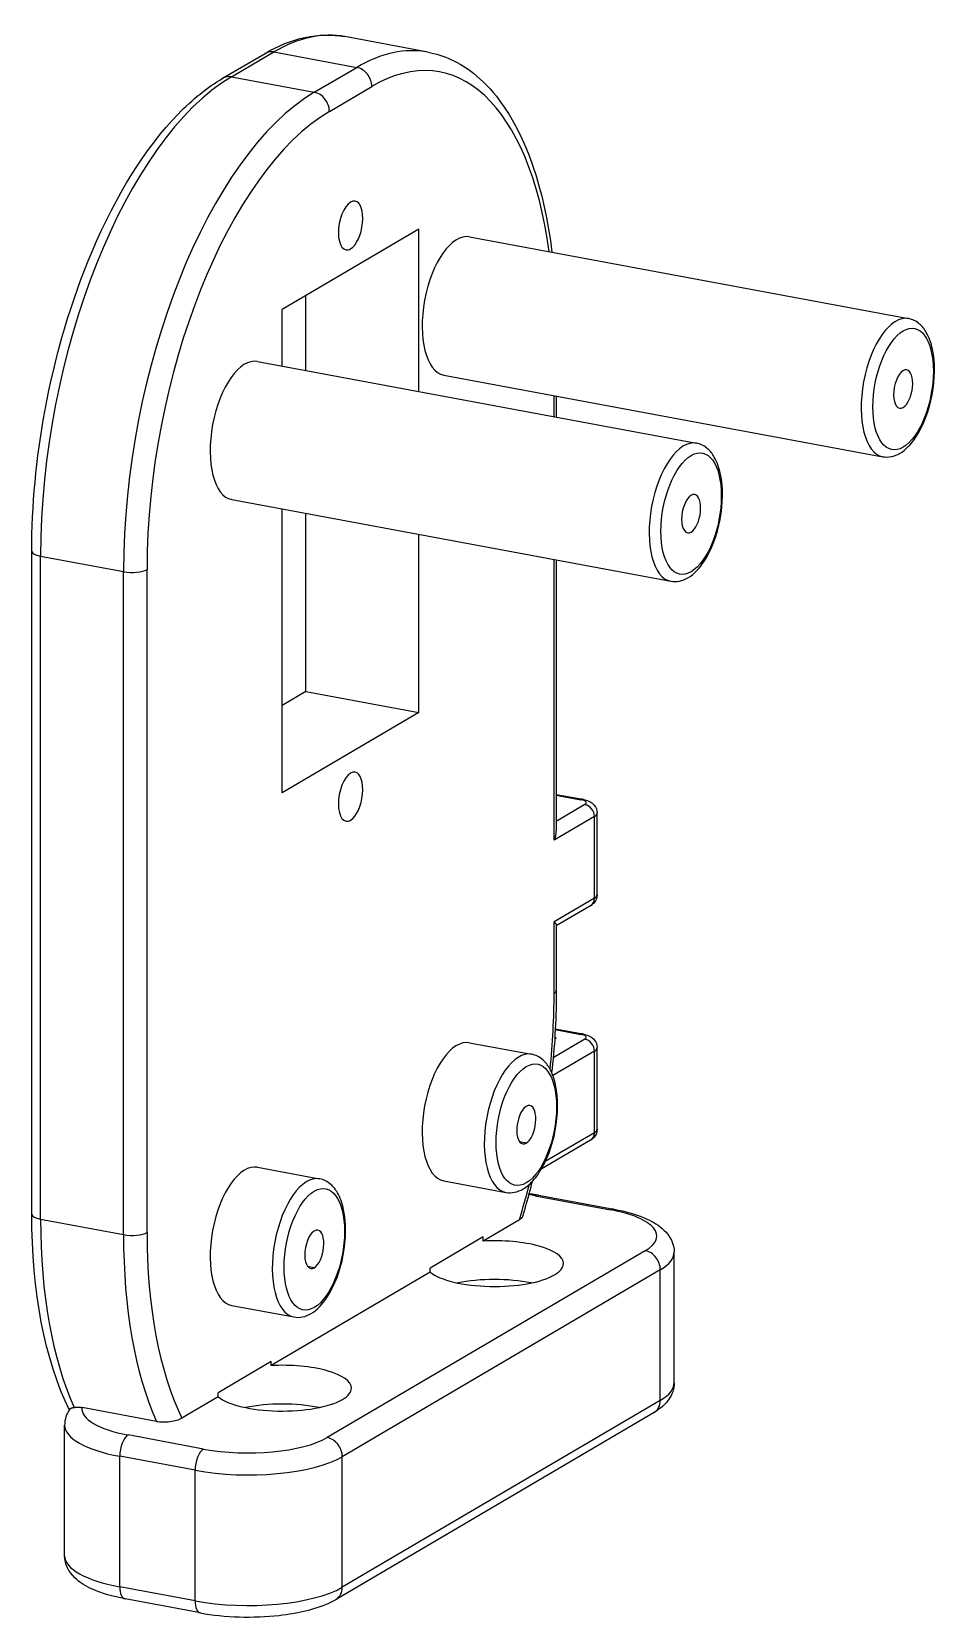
# Model space of a CAD drawing. Header units: millimetres. Extents: x -23.4 to 18.4, y -37.8 to 35.6.
import ezdxf

# ---------------------------------------------------------------- set-up
doc = ezdxf.new("R2010")
doc.units = ezdxf.units.MM
doc.layers.add('visible', color=7, linetype='Continuous')

msp = doc.modelspace()

# ---------------------------------------------------------------- linework, layer by layer
at = {"layer": 'visible'}
for p, q in [((-5.118, 34.644), (-8.953, 35.357)), ((-14.612, 33.43), (-12.65, 34.583)), ((-14.206, 33.496), (-12.245, 34.648)), ((-12.245, 34.648), (-8.41, 33.935)), ((-10.372, 32.782), (-8.41, 33.935)), ((-14.206, 33.496), (-10.372, 32.782)), ((-9.674, 31.897), (-7.713, 33.05)), ((-5.531, 26.453), (-11.856, 22.735)), ((-5.531, 18.939), (-5.531, 26.453)), ((-3.196, 26.094), (17.111, 22.316)), ((-10.76, 19.912), (-10.76, 23.379)), ((-11.856, 20.116), (-11.856, 22.735)), ((-13.003, 20.329), (7.304, 16.551)), ((-4.385, 19.703), (15.922, 15.925)), ((0.721, 17.776), (0.721, 18.754)), ((0.823, 18.734), (0.823, 17.757)), ((-14.192, 13.939), (6.115, 10.161)), ((-11.856, 0.368), (-11.856, 13.505)), ((-10.76, 5.059), (-10.76, 13.301)), ((-5.531, 4.086), (-5.531, 12.328)), ((-23.44, -19.12), (-23.44, 11.551)), ((-23.032, -19.351), (-23.032, 11.32)), ((-23.032, 11.32), (-19.198, 10.607)), ((0.721, -1.818), (0.721, 11.165)), ((0.823, 11.146), (0.823, -1.402)), ((-19.198, -20.065), (-19.198, 10.607)), ((-18.108, -19.964), (-18.108, 10.708)), ((-10.76, 5.059), (-11.856, 4.415)), ((-10.76, 5.059), (-5.531, 4.086)), ((-5.531, 4.086), (-11.856, 0.368)), ((0.823, 0.303), (2.049, 0.075)), ((0.823, 0.266), (1.957, 0.055)), ((2.584, -0.723), (0.721, -1.818)), ((2.148, -0.17), (0.823, -0.949)), ((2.584, -4.498), (2.584, -0.723)), ((2.712, -4.336), (2.712, -0.561)), ((2.584, -4.498), (0.721, -5.593)), ((2.401, -4.848), (0.823, -5.775)), ((0.721, -8.896), (0.721, -5.593)), ((0.823, -5.75), (0.823, -8.766)), ((0.748, -11.003), (0.813, -10.964)), ((0.813, -10.964), (0.751, -10.953)), ((0.774, -10.577), (1.957, -10.798)), ((0.776, -10.541), (2.049, -10.778)), ((-3.196, -11.184), (-0.32, -11.719)), ((2.584, -11.576), (0.665, -12.704)), ((2.148, -11.023), (0.678, -11.887)), ((2.584, -15.351), (2.584, -11.576)), ((2.712, -15.189), (2.712, -11.414)), ((2.584, -15.351), (0.314, -16.685)), ((-0.566, -15.828), (-0.871, -15.771)), ((2.401, -15.701), (0.128, -17.037)), ((-13.003, -16.948), (-10.127, -17.483)), ((-4.385, -17.574), (-1.509, -18.109)), ((-0.151, -18.266), (3.335, -18.914)), ((-0.005, -18.234), (3.482, -18.883)), ((-23.032, -19.351), (-19.198, -20.065)), ((-0.887, -19.373), (-2.566, -20.36)), ((-2.566, -20.171), (-5.015, -21.611)), ((-2.566, -20.36), (-2.566, -20.171)), ((4.936, -20.806), (-9.774, -29.452)), ((6.276, -26.92), (6.276, -20.88)), ((-5.015, -21.799), (-12.372, -26.124)), ((-10.372, -21.593), (-10.678, -21.536)), ((5.633, -21.691), (-9.076, -30.337)), ((-5.015, -21.799), (-5.015, -21.611)), ((5.633, -27.731), (5.633, -21.691)), ((-14.192, -23.338), (-11.315, -23.874)), ((-12.372, -25.935), (-14.822, -27.375)), ((-12.372, -26.124), (-12.372, -25.935)), ((-14.822, -27.564), (-16.501, -28.551)), ((-14.822, -27.564), (-14.822, -27.375)), ((5.633, -27.731), (-9.076, -36.377)), ((-17.677, -28.703), (-21.116, -28.063)), ((5.342, -28.29), (-9.368, -36.937)), ((-21.92, -34.918), (-21.92, -28.878)), ((-15.493, -29.982), (-18.98, -29.333)), ((-19.372, -36.359), (-19.372, -30.319)), ((-15.886, -30.967), (-19.372, -30.319)), ((-9.076, -36.377), (-9.076, -30.337)), ((-15.886, -37.007), (-15.886, -30.967)), ((-15.886, -37.007), (-19.372, -36.359)), ((-15.64, -37.563), (-19.126, -36.915))]:
    msp.add_line(p, q, dxfattribs=at)
for centre, major_axis, ratio, start_param, end_param in [((-12.245, 17.661), (3.292, 17.696), 0.462742, -6.283185, -5.900899), ((-7.713, 16.818), (-3.146, -16.91), 0.462742, 2.187357, 3.523879), ((-12.245, 33.893), (-0.405, 0.69), 0.822501, 5.662693, 6.283185), ((-8.41, 16.948), (3.292, 17.696), 0.462742, -6.283185, -5.900899), ((-8.41, 33.18), (0.405, -0.69), 0.822501, -5.332882, -3.762085), ((-14.206, 16.508), (3.292, 17.696), 0.462742, -5.900899, -4.330103), ((-14.206, 32.741), (-0.405, 0.69), 0.822501, 5.662693, 6.283185), ((-10.372, 15.795), (3.292, 17.696), 0.462742, -5.900899, -4.330103), ((-10.372, 32.027), (0.405, -0.69), 0.822501, -5.332882, -3.762085), ((-9.674, 15.665), (-3.146, -16.91), 0.462742, 3.523879, 5.094675), ((-8.694, 26.623), (-0.21, -1.131), 0.462742, 3.141593, 6.283185), ((-8.694, 26.623), (-0.21, -1.131), 0.462742, 0.382286, 3.141593), ((-3.79, 22.899), (-0.594, -3.195), 0.462742, 3.141593, 6.283185), ((-8.694, 26.623), (-0.21, -1.131), 0.462742, 0, 0.382286), ((16.516, 19.12), (-0.594, -3.195), 0.462742, 3.141593, 6.283185), ((16.865, 19.056), (-0.521, -2.802), 0.462742, 0.3822862414584516, 6.665471548638038), ((-13.597, 17.134), (-0.594, -3.195), 0.462742, 3.141593, 6.283185), ((16.865, 19.056), (-0.165, -0.885), 0.462742, 3.141593, 6.283185), ((16.865, 19.056), (-0.165, -0.885), 0.462742, 0.382286, 3.141593), ((16.865, 19.056), (-0.165, -0.885), 0.462742, 0, 0.382286), ((6.71, 13.356), (-0.594, -3.195), 0.462742, 3.141593, 6.283185), ((7.058, 13.291), (-0.521, -2.802), 0.462742, 0.3822862414584516, 6.665471548638038), ((7.058, 13.291), (-0.165, -0.885), 0.462742, 3.141593, 6.283185), ((7.058, 13.291), (-0.165, -0.885), 0.462742, 0.382286, 3.141593), ((7.058, 13.291), (-0.165, -0.885), 0.462742, 0, 0.382286), ((-22.64, 11.551), (-0.8, 0), 0.3307, -6.283185, -5.224857), ((-18.805, 10.837), (0.8, 0), 0.3307, 4.199921, 5.770717), ((-8.694, 0.198), (-0.21, -1.131), 0.462742, 3.141593, 6.283185), ((-8.694, 0.198), (-0.21, -1.131), 0.462742, 0.382286, 3.141593), ((1.957, -0.417), (-0.091, -0.492), 0.462742, 3.141593, 3.523879), ((1.712, -0.089), (-0.5, 0), 0.3307, -3.654061, -2.083264), ((2.148, -0.642), (-0.253, 0.431), 0.822501, 4.091896, 5.662693), ((1.712, -0.561), (-1, 0), 0.3307, -3.654061, -3.141593), ((-8.694, 0.198), (-0.21, -1.131), 0.462742, 0, 0.382286), ((1.712, -4.336), (-1, 0), 0.3307, -3.654061, -3.141593), ((2.148, -4.417), (0.253, -0.431), 0.822501, -6.283185, -5.332882), ((0.023, -8.766), (-0.8, 0), 0.3307, -3.654061, -3.141593), ((-7.713, -13.853), (3.146, 16.91), 0.462742, -1.399773, -1.18851), ((1.957, -11.27), (-0.091, -0.492), 0.462742, 3.141593, 3.523879), ((1.712, -10.942), (-0.5, 0), 0.3307, -3.654061, -2.083264), ((-3.79, -14.379), (-0.594, -3.195), 0.462742, 3.141593, 6.283185), ((-0.914, -14.914), (-0.594, -3.195), 0.462742, 3.141593, 6.283185), ((2.148, -11.495), (-0.253, 0.431), 0.822501, 4.091896, 5.662693), ((1.712, -11.414), (-1, 0), 0.3307, -3.654061, -3.141593), ((-0.566, -14.979), (-0.521, -2.802), 0.462742, 0.3822862414584516, 6.665471548638038), ((-0.566, -14.979), (-0.165, -0.885), 0.462742, 3.141593, 6.283185), ((-0.566, -14.979), (-0.165, -0.885), 0.462742, 0.382286, 3.141593), ((2.148, -15.27), (0.253, -0.431), 0.822501, -6.283185, -5.332882), ((1.712, -15.189), (-1, 0), 0.3307, -3.654061, -3.141593), ((-0.566, -14.979), (-0.165, -0.885), 0.462742, 0, 0.382286), ((-13.597, -20.143), (-0.594, -3.195), 0.462742, 3.141593, 6.283185), ((-10.721, -20.678), (-0.594, -3.195), 0.462742, 3.141593, 6.283185), ((-10.372, -20.743), (-0.521, -2.802), 0.462742, 0.3822862414584516, 6.665471548638038), ((-7.713, -13.853), (3.146, 16.91), 0.462742, -1.816117, -1.715725), ((-2.21, -19.476), (-4.2, 0), 0.3307, -2.083264, -2.002095), ((-0.151, -19.021), (-0.146, -0.787), 0.462742, 3.141593, 3.523879), ((3.335, -19.669), (-0.146, -0.787), 0.462742, 3.141593, 3.523879), ((1.276, -20.125), (-4.2, 0), 0.3307, -3.654061, -2.083264), ((-22.64, -19.12), (-0.8, 0), 0.3307, -6.283185, -5.224857), ((-14.206, -14.163), (3.292, 17.696), 0.462742, -4.330103, -3.727825), ((-10.372, -20.743), (-0.165, -0.885), 0.462742, 3.141593, 6.283185), ((-18.805, -19.834), (0.8, 0), 0.3307, 4.199921, 5.770717), ((-10.372, -14.877), (3.292, 17.696), 0.462742, -4.330103, -3.734375), ((-9.674, -15.006), (3.146, 16.91), 0.462742, -4.330103, -3.702496), ((-10.372, -20.743), (-0.165, -0.885), 0.462742, 0.382286, 3.141593), ((-2.047, -21.404), (3.2, 0), 0.3307, 0, 1.73346), ((4.936, -21.561), (-0.405, 0.69), 0.822501, 4.091896, 5.662693), ((1.276, -20.88), (-5, 0), 0.3307, -3.654061, -3.141593), ((-10.372, -20.743), (-0.165, -0.885), 0.462742, 0, 0.382286), ((-2.047, -21.404), (3.2, 0), 0.3307, 3.52479, 5.770717), ((-2.047, -21.404), (3.2, 0), 0.3307, 5.770717, 6.283185), ((-2.047, -23.197), (3.2, 0), 0.3307, 1.010709, 2.130884), ((-11.854, -27.168), (3.2, 0), 0.3307, 0, 1.73346), ((1.276, -26.92), (-5, 0), 0.3307, -3.654061, -3.141593), ((-11.854, -27.168), (3.2, 0), 0.3307, 3.52479, 5.770717), ((-11.854, -28.961), (3.2, 0), 0.3307, 1.010709, 2.130884), ((-11.854, -27.168), (3.2, 0), 0.3307, 5.770717, 6.283185), ((4.936, -27.601), (-0.405, 0.69), 0.822501, 3.141593, 4.091896), ((-16.92, -28.123), (-4.2, 0), 0.3307, -6.326399, -5.224857), ((-16.92, -28.878), (-5, 0), 0.3307, -6.283185, -5.224857), ((-18.98, -30.088), (0.146, 0.787), 0.462742, -5.900899, -4.330103), ((-15.493, -30.737), (0.146, 0.787), 0.462742, -5.900899, -4.330103), ((-13.434, -28.771), (-4.2, 0), 0.3307, -5.224857, -3.654061), ((-9.774, -30.207), (-0.405, 0.69), 0.822501, 4.091896, 5.662693), ((-13.434, -29.526), (-5, 0), 0.3307, -5.224857, -3.654061), ((-16.92, -34.918), (-5, 0), 0.3307, -6.283185, -5.224857), ((-18.98, -36.128), (-0.146, -0.787), 0.462742, 5.094675, 6.283185), ((-13.434, -35.566), (-5, 0), 0.3307, -5.224857, -3.654061), ((-9.774, -36.247), (-0.405, 0.69), 0.822501, 3.141593, 4.091896), ((-15.493, -36.777), (-0.146, -0.787), 0.462742, 5.094675, 6.283185)]:
    msp.add_ellipse(centre, major_axis=major_axis, ratio=ratio, start_param=start_param, end_param=end_param, dxfattribs=at)
for points, degree in [([(-12.65, 34.583), (-11.444, 35.296), (-10.164, 35.585), (-8.953, 35.357)], 3), ([(15.922, 15.925), (16.184, 15.876), (16.462, 15.934), (16.719, 16.086)], 3), ([(6.115, 10.161), (6.378, 10.112), (6.656, 10.17), (6.912, 10.322)], 3), ([(0.721, -1.818), (0.787, -1.679), (0.823, -1.533), (0.823, -1.402)], 3), ([(0.721, -5.593), (0.821, -5.689), (0.823, -5.75)], 2), ([(0.823, -8.766), (0.823, -9.946), (0.758, -11.162), (0.629, -12.388)], 3), ([(0.629, -12.388), (0.621, -12.463), (0.599, -12.542)], 2), ([(-0.298, -17.613), (-0.503, -18.429), (-0.742, -19.223)], 2), ([(-1.509, -18.109), (-1.247, -18.159), (-0.968, -18.1), (-0.712, -17.949)], 3), ([(-0.441, -18.163), (-0.218, -18.195), (-0.005, -18.234)], 2), ([(-21.703, -28.158), (-22.842, -25.872), (-23.442, -22.676), (-23.44, -19.12)], 3), ([(-0.742, -19.223), (-0.767, -19.302), (-0.887, -19.373)], 2), ([(-11.315, -23.874), (-11.053, -23.923), (-10.775, -23.865), (-10.518, -23.713)], 3), ([(-21.696, -28.148), (-21.837, -28.362), (-21.921, -28.618), (-21.92, -28.878)], 3), ([(-21.479, -28.062), (-21.672, -28.107), (-21.696, -28.148)], 2), ([(-21.479, -28.062), (-21.319, -28.026), (-21.116, -28.063)], 2)]:
    msp.add_open_spline(points, degree=degree, dxfattribs=at)
for points, knots in [([(-5.118, 34.644), (-4.364, 34.504), (-3.65, 34.168), (-3.015, 33.668), (-2.578, 33.323), (-2.178, 32.907), (-1.813, 32.419), (-0.566, 30.758), (0.261, 28.303), (0.619, 25.384)], [0, 0, 0, 0, 0.2033897, 0.2033897, 0.2033897, 0.3427819, 0.3427819, 0.3427819, 0.8194283, 0.8194283, 0.8194283, 0.8194283]), ([(-23.44, 11.551), (-23.441, 13.641), (-23.234, 15.847), (-22.835, 18.02), (-22.359, 20.617), (-21.607, 23.164), (-20.65, 25.418), (-19.545, 28.024), (-18.171, 30.231), (-16.667, 31.778), (-16.003, 32.462), (-15.318, 33.013), (-14.612, 33.43)], [0, 0, 0, 0, 0.239127, 0.239127, 0.239127, 0.524897, 0.524897, 0.524897, 0.854847, 0.854847, 0.854847, 1, 1, 1, 1]), ([(16.719, 16.086), (16.805, 16.136), (16.888, 16.196), (16.969, 16.266), (17.154, 16.425), (17.325, 16.627), (17.482, 16.873), (17.812, 17.385), (18.069, 18.073), (18.203, 18.791), (18.342, 19.525), (18.351, 20.279), (18.223, 20.886), (18.16, 21.188), (18.065, 21.45), (17.938, 21.671), (17.849, 21.825), (17.746, 21.954), (17.627, 22.058), (17.473, 22.194), (17.301, 22.279), (17.111, 22.316)], [0, 0, 0, 0, 0.125539, 0.125539, 0.125539, 0.410599, 0.410599, 0.410599, 0.536138, 0.536138, 0.536138, 0.661677, 0.661677, 0.661677, 0.787216, 0.787216, 0.787216, 0.874461, 0.874461, 0.874461, 1, 1, 1, 1]), ([(6.912, 10.322), (7.192, 10.486), (7.45, 10.757), (7.676, 11.109), (8.005, 11.62), (8.262, 12.309), (8.397, 13.027), (8.536, 13.761), (8.545, 14.515), (8.416, 15.122), (8.353, 15.424), (8.258, 15.685), (8.131, 15.907), (8.043, 16.06), (7.939, 16.189), (7.821, 16.294), (7.666, 16.429), (7.494, 16.515), (7.304, 16.551)], [0, 0, 0, 0, 0.410599, 0.410599, 0.410599, 0.536138, 0.536138, 0.536138, 0.661677, 0.661677, 0.661677, 0.787216, 0.787216, 0.787216, 0.874461, 0.874461, 0.874461, 1, 1, 1, 1]), ([(2.049, 0.075), (2.185, 0.049), (2.309, 0.008), (2.414, -0.056), (2.478, -0.095), (2.533, -0.142), (2.58, -0.198), (2.665, -0.301), (2.713, -0.43), (2.712, -0.561)], [0, 0, 0, 0, 0.434581, 0.434581, 0.434581, 0.78271, 0.78271, 0.78271, 1, 1, 1, 1]), ([(2.712, -4.336), (2.713, -4.466), (2.665, -4.595), (2.581, -4.697), (2.53, -4.757), (2.471, -4.808), (2.401, -4.848)], [0, 0, 0, 0, 0.5, 0.5, 0.5, 1, 1, 1, 1]), ([(2.049, -10.778), (2.185, -10.804), (2.309, -10.845), (2.414, -10.909), (2.478, -10.948), (2.533, -10.995), (2.58, -11.051), (2.665, -11.154), (2.713, -11.283), (2.712, -11.414)], [0, 0, 0, 0, 0.434581, 0.434581, 0.434581, 0.78271, 0.78271, 0.78271, 1, 1, 1, 1]), ([(-0.712, -17.949), (-0.626, -17.898), (-0.543, -17.838), (-0.462, -17.769), (-0.277, -17.609), (-0.106, -17.407), (0.052, -17.161), (0.381, -16.65), (0.638, -15.961), (0.773, -15.243), (0.912, -14.509), (0.92, -13.755), (0.792, -13.149), (0.729, -12.847), (0.634, -12.585), (0.507, -12.363), (0.418, -12.21), (0.315, -12.081), (0.197, -11.976), (0.042, -11.841), (-0.13, -11.755), (-0.32, -11.719)], [0, 0, 0, 0, 0.125539, 0.125539, 0.125539, 0.410599, 0.410599, 0.410599, 0.536138, 0.536138, 0.536138, 0.661677, 0.661677, 0.661677, 0.787216, 0.787216, 0.787216, 0.874461, 0.874461, 0.874461, 1, 1, 1, 1]), ([(2.712, -15.189), (2.713, -15.319), (2.665, -15.448), (2.581, -15.55), (2.53, -15.61), (2.471, -15.661), (2.401, -15.701)], [0, 0, 0, 0, 0.5, 0.5, 0.5, 1, 1, 1, 1]), ([(-10.518, -23.713), (-10.239, -23.549), (-9.98, -23.277), (-9.755, -22.926), (-9.426, -22.414), (-9.169, -21.726), (-9.034, -21.008), (-8.895, -20.274), (-8.886, -19.52), (-9.015, -18.913), (-9.078, -18.611), (-9.173, -18.349), (-9.3, -18.128), (-9.388, -17.974), (-9.492, -17.845), (-9.61, -17.741), (-9.764, -17.605), (-9.936, -17.519), (-10.127, -17.483)], [0, 0, 0, 0, 0.410599, 0.410599, 0.410599, 0.536138, 0.536138, 0.536138, 0.661677, 0.661677, 0.661677, 0.787216, 0.787216, 0.787216, 0.874461, 0.874461, 0.874461, 1, 1, 1, 1]), ([(3.482, -18.883), (4.053, -18.989), (4.563, -19.137), (4.985, -19.326), (5.307, -19.471), (5.581, -19.64), (5.803, -19.852), (6.084, -20.118), (6.278, -20.486), (6.276, -20.88)], [0, 0, 0, 0, 0.333333, 0.333333, 0.333333, 0.666667, 0.666667, 0.666667, 1, 1, 1, 1]), ([(6.276, -26.92), (6.276, -27.001), (6.268, -27.081), (6.253, -27.161), (6.206, -27.404), (6.088, -27.627), (5.929, -27.813), (5.768, -27.998), (5.572, -28.158), (5.342, -28.29)], [0, 0, 0, 0, 0.5, 0.5, 0.5, 0.75, 0.75, 0.75, 1, 1, 1, 1]), ([(-17.677, -28.703), (-17.492, -28.738), (-17.257, -28.74), (-17.047, -28.713), (-16.821, -28.684), (-16.625, -28.624), (-16.501, -28.551)], [0, 0, 0, 0, 0.48408, 0.48408, 0.48408, 1, 1, 1, 1]), ([(-19.126, -36.915), (-19.698, -36.808), (-20.207, -36.661), (-20.63, -36.471), (-20.951, -36.326), (-21.226, -36.158), (-21.447, -35.945), (-21.729, -35.679), (-21.922, -35.312), (-21.92, -34.918)], [0, 0, 0, 0, 0.333333, 0.333333, 0.333333, 0.666667, 0.666667, 0.666667, 1, 1, 1, 1]), ([(-15.64, -37.563), (-14.532, -37.771), (-13.189, -37.812), (-11.996, -37.677), (-11.567, -37.628), (-11.165, -37.56), (-10.789, -37.47), (-10.233, -37.337), (-9.754, -37.163), (-9.368, -36.937)], [0, 0, 0, 0, 0.529181, 0.529181, 0.529181, 0.718303, 0.718303, 0.718303, 1, 1, 1, 1])]:
    msp.add_open_spline(points, degree=3, knots=knots, dxfattribs=at)

doc.saveas('drawing.dxf')
